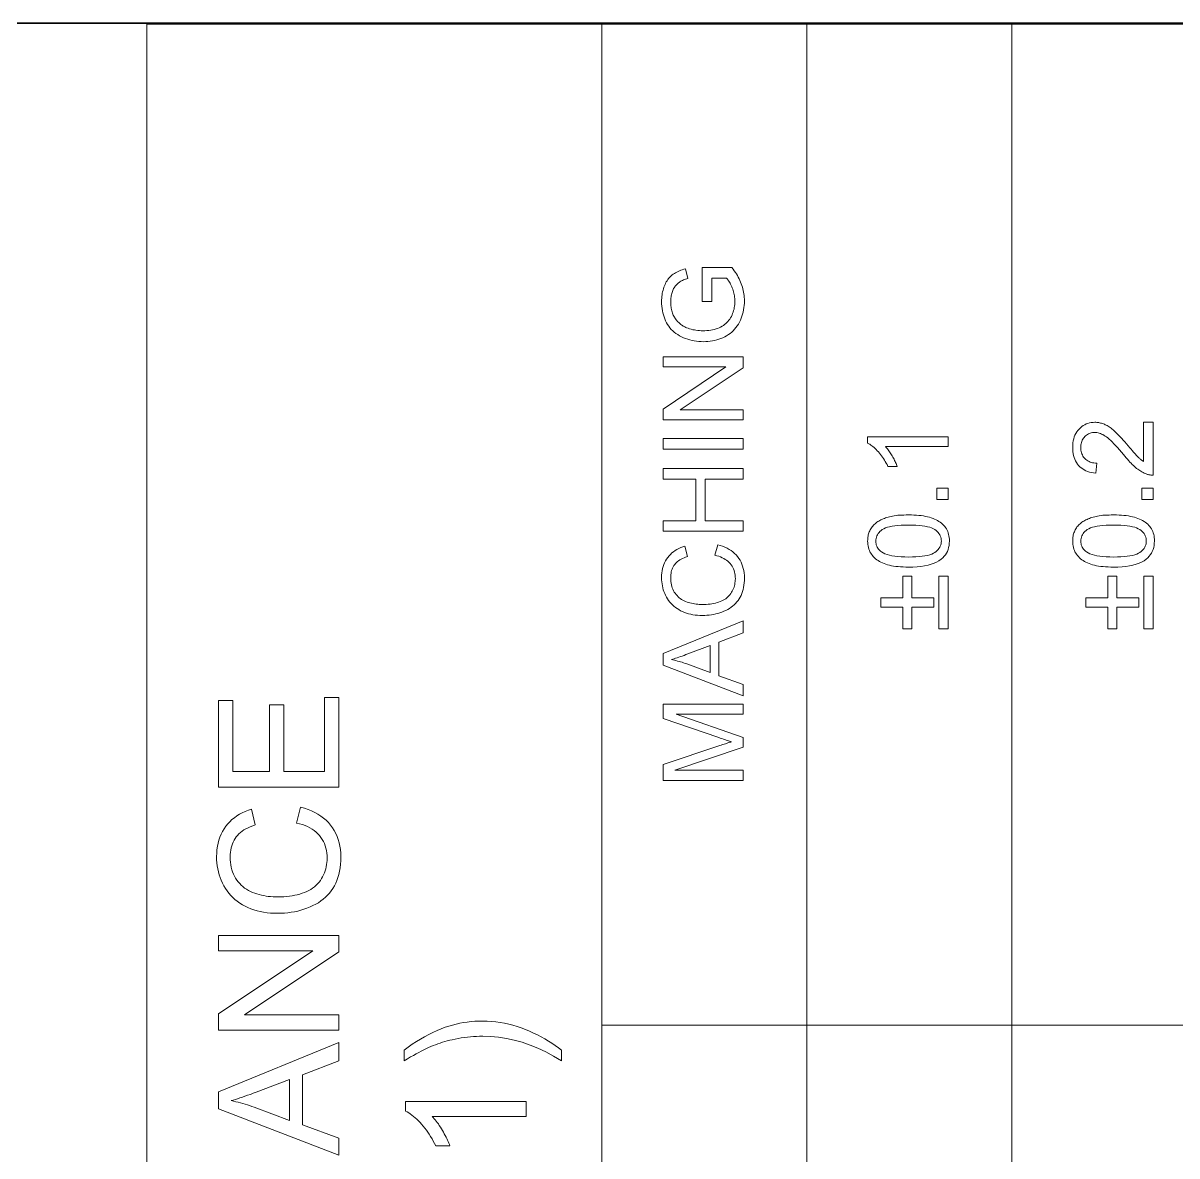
# Model space of a CAD drawing. Extents: x 23 to 417, y 3 to 294.
# Drawn here: x 174.88 to 189.29, y 36.09 to 50.24 of the extents above; entities that cross this region are included whole.
import ezdxf

# ---------------------------------------------------------------- set-up
doc = ezdxf.new("R2010")
doc.units = 0

msp = doc.modelspace()

# ---------------------------------------------------------------- linework, layer by layer
at = {"color": 7, "lineweight": 35}
msp.add_line((30.237, 50.237), (409.763, 50.237), dxfattribs=at)
at = {"color": 7, "lineweight": 13}
for p, q in [((176.422, 10.222), (176.422, 50.222)), ((176.422, 50.222), (230.758, 50.222)), ((182.104, 10.222), (182.104, 50.222)), ((184.665, 10.222), (184.665, 50.222)), ((187.226, 10.222), (187.226, 50.222)), ((182.104, 37.722), (212.833, 37.722))]:
    msp.add_line(p, q, dxfattribs=at)
for points in [[(183.477, 46.759), (183.359, 46.759), (183.359, 47.183), (183.73, 47.183), (183.745, 47.163), (183.759, 47.144), (183.773, 47.124), (183.786, 47.104), (183.798, 47.084), (183.809, 47.064), (183.82, 47.043), (183.829, 47.023), (183.838, 47.002), (183.847, 46.982), (183.854, 46.961), (183.861, 46.94), (183.867, 46.919), (183.872, 46.898), (183.876, 46.877), (183.88, 46.855), (183.882, 46.834), (183.884, 46.812), (183.885, 46.791), (183.886, 46.769), (183.885, 46.74), (183.883, 46.711), (183.88, 46.683), (183.876, 46.655), (183.87, 46.628), (183.863, 46.602), (183.855, 46.576), (183.845, 46.55), (183.835, 46.525), (183.823, 46.501), (183.81, 46.478), (183.795, 46.455), (183.78, 46.434), (183.763, 46.414), (183.746, 46.395), (183.727, 46.378), (183.707, 46.361), (183.686, 46.346), (183.664, 46.332), (183.64, 46.319), (183.616, 46.308), (183.591, 46.297), (183.566, 46.288), (183.54, 46.28), (183.514, 46.273), (183.487, 46.268), (183.459, 46.263), (183.431, 46.26), (183.403, 46.259), (183.374, 46.258), (183.345, 46.259), (183.316, 46.26), (183.288, 46.263), (183.26, 46.268), (183.232, 46.273), (183.205, 46.28), (183.179, 46.288), (183.152, 46.297), (183.127, 46.307), (183.101, 46.319), (183.076, 46.332), (183.053, 46.346), (183.031, 46.36), (183.01, 46.376), (182.991, 46.393), (182.973, 46.412), (182.956, 46.431), (182.94, 46.451), (182.926, 46.472), (182.913, 46.495), (182.901, 46.518), (182.891, 46.542), (182.882, 46.567), (182.874, 46.592), (182.867, 46.618), (182.862, 46.645), (182.857, 46.672), (182.854, 46.7), (182.852, 46.729), (182.852, 46.759), (182.852, 46.78), (182.853, 46.801), (182.855, 46.822), (182.857, 46.842), (182.86, 46.862), (182.864, 46.881), (182.869, 46.9), (182.874, 46.919), (182.88, 46.937), (182.887, 46.955), (182.894, 46.972), (182.902, 46.988), (182.91, 47.004), (182.919, 47.019), (182.929, 47.033), (182.939, 47.046), (182.95, 47.059), (182.961, 47.071), (182.972, 47.082), (182.985, 47.092), (182.998, 47.102), (183.011, 47.111), (183.026, 47.12), (183.041, 47.128), (183.057, 47.136), (183.074, 47.143), (183.091, 47.15), (183.11, 47.157), (183.129, 47.162), (183.148, 47.168), (183.181, 47.049), (183.166, 47.044), (183.152, 47.039), (183.138, 47.034), (183.125, 47.029), (183.113, 47.023), (183.101, 47.018), (183.09, 47.012), (183.08, 47.006), (183.07, 46.999), (183.061, 46.993), (183.053, 46.986), (183.044, 46.978), (183.036, 46.97), (183.029, 46.961), (183.022, 46.952), (183.015, 46.942), (183.009, 46.932), (183.002, 46.921), (182.997, 46.909), (182.991, 46.897), (182.986, 46.885), (182.982, 46.872), (182.978, 46.859), (182.974, 46.845), (182.972, 46.832), (182.969, 46.818), (182.967, 46.803), (182.966, 46.789), (182.965, 46.774), (182.965, 46.759), (182.965, 46.741), (182.966, 46.724), (182.967, 46.707), (182.969, 46.691), (182.972, 46.675), (182.975, 46.659), (182.978, 46.644), (182.983, 46.63), (182.987, 46.616), (182.993, 46.602), (182.998, 46.589), (183.004, 46.577), (183.011, 46.565), (183.017, 46.554), (183.025, 46.543), (183.032, 46.532), (183.04, 46.522), (183.048, 46.513), (183.056, 46.504), (183.065, 46.496), (183.074, 46.488), (183.084, 46.48), (183.093, 46.473), (183.103, 46.466), (183.112, 46.46), (183.122, 46.453), (183.133, 46.448), (183.143, 46.442), (183.153, 46.437), (183.164, 46.433), (183.183, 46.425), (183.202, 46.419), (183.221, 46.413), (183.241, 46.408), (183.261, 46.404), (183.281, 46.4), (183.302, 46.398), (183.323, 46.396), (183.344, 46.395), (183.365, 46.394), (183.392, 46.395), (183.417, 46.396), (183.442, 46.398), (183.465, 46.402), (183.488, 46.406), (183.51, 46.411), (183.531, 46.417), (183.551, 46.424), (183.571, 46.432), (183.589, 46.44), (183.607, 46.45), (183.623, 46.46), (183.639, 46.472), (183.654, 46.484), (183.668, 46.497), (183.68, 46.511), (183.692, 46.525), (183.703, 46.541), (183.714, 46.557), (183.723, 46.574), (183.731, 46.592), (183.738, 46.61), (183.745, 46.628), (183.751, 46.647), (183.756, 46.665), (183.759, 46.684), (183.763, 46.703), (183.765, 46.722), (183.766, 46.742), (183.766, 46.761), (183.766, 46.778), (183.765, 46.796), (183.763, 46.813), (183.761, 46.829), (183.758, 46.846), (183.755, 46.863), (183.75, 46.88), (183.745, 46.896), (183.74, 46.913), (183.733, 46.929), (183.727, 46.945), (183.72, 46.96), (183.713, 46.975), (183.706, 46.988), (183.699, 47.001), (183.692, 47.013), (183.685, 47.024), (183.678, 47.035), (183.67, 47.044), (183.663, 47.053), (183.477, 47.053)], [(183.869, 45.281), (182.869, 45.281), (182.869, 45.417), (183.654, 45.942), (182.869, 45.942), (182.869, 46.069), (183.869, 46.069), (183.869, 45.933), (183.083, 45.408), (183.869, 45.408)], [(188.872, 45.252), (188.99, 45.252), (188.99, 44.591), (188.981, 44.591), (188.973, 44.592), (188.964, 44.592), (188.955, 44.593), (188.947, 44.594), (188.938, 44.596), (188.93, 44.598), (188.921, 44.6), (188.913, 44.603), (188.905, 44.606), (188.891, 44.611), (188.878, 44.617), (188.865, 44.624), (188.851, 44.631), (188.838, 44.639), (188.825, 44.647), (188.811, 44.656), (188.798, 44.666), (188.785, 44.676), (188.772, 44.687), (188.759, 44.698), (188.745, 44.711), (188.731, 44.724), (188.716, 44.739), (188.701, 44.755), (188.686, 44.771), (188.67, 44.789), (188.654, 44.807), (188.637, 44.827), (188.62, 44.847), (188.594, 44.879), (188.569, 44.908), (188.545, 44.936), (188.522, 44.961), (188.501, 44.984), (188.48, 45.005), (188.461, 45.024), (188.442, 45.04), (188.425, 45.055), (188.409, 45.068), (188.393, 45.078), (188.378, 45.088), (188.363, 45.097), (188.348, 45.104), (188.333, 45.111), (188.318, 45.116), (188.303, 45.12), (188.289, 45.123), (188.275, 45.124), (188.261, 45.125), (188.247, 45.124), (188.233, 45.123), (188.219, 45.12), (188.206, 45.117), (188.194, 45.112), (188.182, 45.106), (188.17, 45.099), (188.159, 45.092), (188.148, 45.083), (188.138, 45.073), (188.128, 45.062), (188.12, 45.051), (188.112, 45.039), (188.106, 45.026), (188.1, 45.013), (188.096, 44.999), (188.092, 44.984), (188.09, 44.969), (188.088, 44.953), (188.088, 44.937), (188.088, 44.919), (188.09, 44.903), (188.092, 44.887), (188.096, 44.871), (188.101, 44.857), (188.107, 44.843), (188.114, 44.83), (188.122, 44.817), (188.131, 44.806), (188.141, 44.795), (188.152, 44.785), (188.164, 44.776), (188.177, 44.768), (188.19, 44.761), (188.204, 44.755), (188.219, 44.75), (188.235, 44.746), (188.252, 44.743), (188.27, 44.742), (188.288, 44.741), (188.275, 44.615), (188.248, 44.618), (188.222, 44.623), (188.197, 44.629), (188.173, 44.637), (188.151, 44.646), (188.13, 44.656), (188.111, 44.668), (188.092, 44.681), (188.076, 44.696), (188.06, 44.712), (188.046, 44.73), (188.033, 44.748), (188.022, 44.768), (188.013, 44.789), (188.005, 44.811), (187.998, 44.835), (187.993, 44.859), (187.989, 44.885), (187.987, 44.911), (187.986, 44.939), (187.987, 44.968), (187.989, 44.995), (187.993, 45.02), (187.999, 45.045), (188.006, 45.068), (188.015, 45.09), (188.025, 45.111), (188.037, 45.131), (188.051, 45.15), (188.066, 45.167), (188.082, 45.183), (188.099, 45.197), (188.117, 45.21), (188.136, 45.221), (188.155, 45.23), (188.175, 45.238), (188.196, 45.244), (188.218, 45.248), (188.24, 45.25), (188.264, 45.251), (188.276, 45.251), (188.288, 45.25), (188.3, 45.249), (188.311, 45.247), (188.323, 45.245), (188.335, 45.242), (188.347, 45.239), (188.358, 45.235), (188.37, 45.231), (188.382, 45.227), (188.393, 45.221), (188.405, 45.215), (188.417, 45.209), (188.429, 45.202), (188.441, 45.194), (188.454, 45.185), (188.466, 45.176), (188.478, 45.167), (188.491, 45.156), (188.504, 45.145), (188.517, 45.133), (188.531, 45.119), (188.547, 45.104), (188.563, 45.087), (188.58, 45.069), (188.598, 45.05), (188.617, 45.028), (188.637, 45.006), (188.658, 44.981), (188.68, 44.956), (188.698, 44.934), (188.715, 44.915), (188.73, 44.897), (188.744, 44.88), (188.758, 44.865), (188.77, 44.852), (188.78, 44.84), (188.79, 44.83), (188.798, 44.821), (188.806, 44.814), (188.812, 44.808), (188.819, 44.802), (188.826, 44.796), (188.832, 44.791), (188.839, 44.785), (188.845, 44.78), (188.852, 44.775), (188.859, 44.771), (188.865, 44.766), (188.872, 44.762)], [(183.869, 44.917), (182.869, 44.917), (182.869, 45.049), (183.869, 45.049)], [(186.429, 45.07), (186.429, 44.947), (185.647, 44.947), (185.656, 44.938), (185.664, 44.928), (185.672, 44.918), (185.681, 44.907), (185.689, 44.896), (185.698, 44.884), (185.706, 44.871), (185.715, 44.858), (185.723, 44.845), (185.732, 44.831), (185.74, 44.816), (185.748, 44.802), (185.755, 44.789), (185.762, 44.775), (185.769, 44.762), (185.775, 44.749), (185.781, 44.737), (185.786, 44.725), (185.791, 44.713), (185.795, 44.701), (185.676, 44.701), (185.667, 44.722), (185.656, 44.741), (185.646, 44.761), (185.634, 44.78), (185.623, 44.798), (185.611, 44.816), (185.599, 44.833), (185.586, 44.85), (185.573, 44.866), (185.559, 44.881), (185.545, 44.896), (185.532, 44.91), (185.518, 44.924), (185.505, 44.936), (185.491, 44.947), (185.478, 44.958), (185.465, 44.967), (185.451, 44.976), (185.438, 44.984), (185.425, 44.991), (185.425, 45.07)], [(183.869, 43.89), (182.869, 43.89), (182.869, 44.022), (183.279, 44.022), (183.279, 44.542), (182.869, 44.542), (182.869, 44.674), (183.869, 44.674), (183.869, 44.542), (183.397, 44.542), (183.397, 44.022), (183.869, 44.022)], [(186.429, 44.288), (186.29, 44.288), (186.29, 44.428), (186.429, 44.428)], [(188.99, 44.288), (188.85, 44.288), (188.85, 44.428), (188.99, 44.428)], [(185.936, 43.442), (185.902, 43.442), (185.868, 43.444), (185.836, 43.445), (185.805, 43.448), (185.776, 43.451), (185.748, 43.455), (185.722, 43.46), (185.697, 43.465), (185.673, 43.472), (185.651, 43.479), (185.63, 43.486), (185.61, 43.495), (185.59, 43.504), (185.572, 43.513), (185.555, 43.524), (185.539, 43.535), (185.524, 43.547), (185.509, 43.56), (185.496, 43.573), (185.484, 43.587), (185.473, 43.602), (185.463, 43.617), (185.454, 43.634), (185.447, 43.651), (185.44, 43.668), (185.435, 43.687), (185.431, 43.706), (185.428, 43.726), (185.426, 43.747), (185.425, 43.768), (185.426, 43.784), (185.427, 43.8), (185.428, 43.815), (185.431, 43.829), (185.433, 43.844), (185.437, 43.858), (185.441, 43.871), (185.446, 43.884), (185.452, 43.897), (185.458, 43.909), (185.465, 43.921), (185.472, 43.933), (185.48, 43.944), (185.488, 43.955), (185.497, 43.965), (185.507, 43.975), (185.517, 43.984), (185.528, 43.993), (185.539, 44.002), (185.551, 44.01), (185.564, 44.017), (185.577, 44.025), (185.59, 44.032), (185.604, 44.039), (185.619, 44.045), (185.634, 44.051), (185.65, 44.057), (185.666, 44.062), (185.683, 44.067), (185.7, 44.072), (185.718, 44.076), (185.737, 44.08), (185.758, 44.083), (185.78, 44.086), (185.803, 44.089), (185.827, 44.091), (185.853, 44.092), (185.879, 44.093), (185.907, 44.094), (185.936, 44.094), (185.971, 44.094), (186.004, 44.093), (186.036, 44.091), (186.066, 44.088), (186.095, 44.085), (186.123, 44.081), (186.149, 44.076), (186.174, 44.071), (186.198, 44.065), (186.22, 44.058), (186.242, 44.05), (186.262, 44.042), (186.281, 44.033), (186.299, 44.023), (186.316, 44.013), (186.332, 44.002), (186.348, 43.99), (186.362, 43.977), (186.375, 43.964), (186.388, 43.95), (186.399, 43.935), (186.409, 43.92), (186.418, 43.903), (186.425, 43.886), (186.432, 43.869), (186.437, 43.85), (186.441, 43.831), (186.444, 43.811), (186.446, 43.79), (186.447, 43.768), (186.445, 43.74), (186.442, 43.713), (186.437, 43.687), (186.43, 43.662), (186.421, 43.639), (186.409, 43.617), (186.396, 43.596), (186.38, 43.577), (186.363, 43.558), (186.343, 43.541), (186.316, 43.522), (186.287, 43.505), (186.254, 43.491), (186.218, 43.478), (186.179, 43.467), (186.137, 43.458), (186.091, 43.451), (186.043, 43.446), (185.991, 43.443)], [(185.936, 43.568), (185.984, 43.569), (186.028, 43.571), (186.069, 43.573), (186.107, 43.578), (186.141, 43.583), (186.172, 43.589), (186.2, 43.597), (186.225, 43.605), (186.246, 43.615), (186.264, 43.626), (186.28, 43.638), (186.293, 43.65), (186.306, 43.663), (186.316, 43.676), (186.325, 43.69), (186.333, 43.705), (186.338, 43.72), (186.342, 43.735), (186.345, 43.752), (186.346, 43.768), (186.345, 43.785), (186.342, 43.801), (186.338, 43.816), (186.332, 43.832), (186.325, 43.846), (186.316, 43.86), (186.305, 43.873), (186.293, 43.886), (186.279, 43.899), (186.264, 43.91), (186.246, 43.921), (186.224, 43.931), (186.2, 43.94), (186.172, 43.947), (186.141, 43.954), (186.107, 43.959), (186.069, 43.963), (186.028, 43.966), (185.984, 43.967), (185.936, 43.968), (185.889, 43.967), (185.844, 43.966), (185.803, 43.963), (185.765, 43.959), (185.731, 43.954), (185.7, 43.947), (185.672, 43.94), (185.647, 43.931), (185.626, 43.921), (185.608, 43.91), (185.593, 43.899), (185.579, 43.886), (185.567, 43.873), (185.556, 43.86), (185.547, 43.846), (185.54, 43.831), (185.534, 43.816), (185.53, 43.8), (185.528, 43.784), (185.527, 43.767), (185.528, 43.75), (185.53, 43.734), (185.533, 43.719), (185.538, 43.705), (185.545, 43.691), (185.553, 43.678), (185.562, 43.665), (185.573, 43.653), (185.585, 43.642), (185.599, 43.632), (185.618, 43.62), (185.641, 43.609), (185.667, 43.599), (185.697, 43.591), (185.729, 43.584), (185.764, 43.578), (185.802, 43.574), (185.844, 43.571), (185.889, 43.569)], [(188.497, 43.442), (188.462, 43.442), (188.429, 43.444), (188.397, 43.445), (188.366, 43.448), (188.337, 43.451), (188.309, 43.455), (188.283, 43.46), (188.258, 43.465), (188.234, 43.472), (188.212, 43.479), (188.19, 43.486), (188.17, 43.495), (188.151, 43.504), (188.133, 43.513), (188.116, 43.524), (188.1, 43.535), (188.084, 43.547), (188.07, 43.56), (188.057, 43.573), (188.045, 43.587), (188.034, 43.602), (188.024, 43.617), (188.015, 43.634), (188.007, 43.651), (188.001, 43.668), (187.995, 43.687), (187.991, 43.706), (187.988, 43.726), (187.987, 43.747), (187.986, 43.768), (187.986, 43.784), (187.987, 43.8), (187.989, 43.815), (187.991, 43.829), (187.994, 43.844), (187.998, 43.858), (188.002, 43.871), (188.007, 43.884), (188.012, 43.897), (188.018, 43.909), (188.025, 43.921), (188.033, 43.933), (188.04, 43.944), (188.049, 43.955), (188.058, 43.965), (188.068, 43.975), (188.078, 43.984), (188.089, 43.993), (188.1, 44.002), (188.112, 44.01), (188.124, 44.017), (188.137, 44.025), (188.151, 44.032), (188.165, 44.039), (188.18, 44.045), (188.195, 44.051), (188.21, 44.057), (188.227, 44.062), (188.243, 44.067), (188.261, 44.072), (188.279, 44.076), (188.298, 44.08), (188.319, 44.083), (188.341, 44.086), (188.364, 44.089), (188.388, 44.091), (188.413, 44.092), (188.44, 44.093), (188.468, 44.094), (188.497, 44.094), (188.532, 44.094), (188.565, 44.093), (188.596, 44.091), (188.627, 44.088), (188.656, 44.085), (188.684, 44.081), (188.71, 44.076), (188.735, 44.071), (188.759, 44.065), (188.781, 44.058), (188.802, 44.05), (188.822, 44.042), (188.842, 44.033), (188.86, 44.023), (188.877, 44.013), (188.893, 44.002), (188.908, 43.99), (188.923, 43.977), (188.936, 43.964), (188.948, 43.95), (188.959, 43.935), (188.969, 43.92), (188.978, 43.903), (188.986, 43.886), (188.992, 43.869), (188.998, 43.85), (189.002, 43.831), (189.005, 43.811), (189.007, 43.79), (189.007, 43.768), (189.006, 43.74), (189.003, 43.713), (188.998, 43.687), (188.991, 43.662), (188.981, 43.639), (188.97, 43.617), (188.956, 43.596), (188.941, 43.577), (188.923, 43.558), (188.904, 43.541), (188.877, 43.522), (188.847, 43.505), (188.815, 43.491), (188.779, 43.478), (188.739, 43.467), (188.697, 43.458), (188.652, 43.451), (188.603, 43.446), (188.552, 43.443)], [(188.497, 43.568), (188.545, 43.569), (188.589, 43.571), (188.63, 43.573), (188.668, 43.578), (188.702, 43.583), (188.733, 43.589), (188.761, 43.597), (188.786, 43.605), (188.807, 43.615), (188.825, 43.626), (188.84, 43.638), (188.854, 43.65), (188.866, 43.663), (188.877, 43.676), (188.886, 43.69), (188.893, 43.705), (188.899, 43.72), (188.903, 43.735), (188.905, 43.752), (188.906, 43.768), (188.905, 43.785), (188.903, 43.801), (188.899, 43.816), (188.893, 43.832), (188.886, 43.846), (188.877, 43.86), (188.866, 43.873), (188.854, 43.886), (188.84, 43.899), (188.824, 43.91), (188.806, 43.921), (188.785, 43.931), (188.761, 43.94), (188.733, 43.947), (188.702, 43.954), (188.667, 43.959), (188.63, 43.963), (188.589, 43.966), (188.544, 43.967), (188.497, 43.968), (188.449, 43.967), (188.405, 43.966), (188.364, 43.963), (188.326, 43.959), (188.292, 43.954), (188.26, 43.947), (188.233, 43.94), (188.208, 43.931), (188.187, 43.921), (188.169, 43.91), (188.153, 43.899), (188.14, 43.886), (188.127, 43.873), (188.117, 43.86), (188.108, 43.846), (188.101, 43.831), (188.095, 43.816), (188.091, 43.8), (188.089, 43.784), (188.088, 43.767), (188.088, 43.75), (188.091, 43.734), (188.094, 43.719), (188.099, 43.705), (188.106, 43.691), (188.113, 43.678), (188.123, 43.665), (188.134, 43.653), (188.146, 43.642), (188.159, 43.632), (188.179, 43.62), (188.202, 43.609), (188.228, 43.599), (188.257, 43.591), (188.289, 43.584), (188.325, 43.578), (188.363, 43.574), (188.405, 43.571), (188.449, 43.569)], [(183.518, 43.59), (183.552, 43.722), (183.583, 43.713), (183.614, 43.703), (183.642, 43.692), (183.67, 43.679), (183.695, 43.664), (183.719, 43.649), (183.742, 43.632), (183.763, 43.613), (183.782, 43.594), (183.8, 43.573), (183.816, 43.551), (183.831, 43.528), (183.844, 43.504), (183.855, 43.479), (183.864, 43.453), (183.872, 43.426), (183.878, 43.398), (183.882, 43.369), (183.885, 43.339), (183.886, 43.308), (183.885, 43.277), (183.883, 43.246), (183.88, 43.217), (183.875, 43.189), (183.869, 43.162), (183.862, 43.136), (183.854, 43.112), (183.844, 43.088), (183.832, 43.066), (183.82, 43.045), (183.806, 43.026), (183.791, 43.007), (183.775, 42.989), (183.758, 42.972), (183.739, 42.956), (183.72, 42.941), (183.699, 42.927), (183.677, 42.914), (183.654, 42.902), (183.629, 42.891), (183.604, 42.881), (183.579, 42.872), (183.553, 42.864), (183.527, 42.857), (183.5, 42.852), (183.473, 42.847), (183.446, 42.843), (183.418, 42.841), (183.39, 42.839), (183.361, 42.838), (183.33, 42.839), (183.3, 42.841), (183.271, 42.844), (183.243, 42.848), (183.215, 42.853), (183.188, 42.86), (183.162, 42.868), (183.137, 42.877), (183.112, 42.887), (183.089, 42.898), (183.066, 42.911), (183.044, 42.924), (183.024, 42.938), (183.005, 42.954), (182.986, 42.97), (182.969, 42.988), (182.953, 43.006), (182.938, 43.026), (182.925, 43.046), (182.912, 43.068), (182.901, 43.09), (182.89, 43.113), (182.881, 43.136), (182.873, 43.16), (182.867, 43.184), (182.861, 43.208), (182.857, 43.233), (182.854, 43.258), (182.852, 43.284), (182.852, 43.31), (182.852, 43.34), (182.855, 43.369), (182.859, 43.396), (182.864, 43.423), (182.871, 43.449), (182.879, 43.473), (182.889, 43.497), (182.901, 43.52), (182.914, 43.542), (182.928, 43.563), (182.944, 43.583), (182.961, 43.601), (182.98, 43.619), (182.999, 43.635), (183.02, 43.65), (183.042, 43.663), (183.065, 43.676), (183.09, 43.687), (183.116, 43.697), (183.143, 43.705), (183.174, 43.575), (183.152, 43.568), (183.132, 43.56), (183.114, 43.551), (183.096, 43.542), (183.079, 43.532), (183.064, 43.522), (183.05, 43.511), (183.037, 43.499), (183.025, 43.487), (183.015, 43.474), (183.005, 43.461), (182.997, 43.446), (182.989, 43.431), (182.983, 43.416), (182.977, 43.399), (182.973, 43.382), (182.969, 43.365), (182.967, 43.346), (182.965, 43.327), (182.965, 43.308), (182.965, 43.285), (182.967, 43.263), (182.97, 43.242), (182.974, 43.222), (182.979, 43.202), (182.985, 43.183), (182.992, 43.165), (183, 43.147), (183.01, 43.131), (183.02, 43.115), (183.032, 43.1), (183.044, 43.086), (183.057, 43.073), (183.07, 43.06), (183.085, 43.049), (183.1, 43.039), (183.116, 43.029), (183.133, 43.021), (183.15, 43.013), (183.169, 43.006), (183.187, 43), (183.206, 42.995), (183.225, 42.99), (183.244, 42.986), (183.263, 42.983), (183.282, 42.98), (183.302, 42.978), (183.321, 42.976), (183.341, 42.975), (183.361, 42.975), (183.386, 42.975), (183.41, 42.976), (183.434, 42.978), (183.457, 42.981), (183.48, 42.984), (183.502, 42.988), (183.523, 42.993), (183.544, 42.999), (183.564, 43.005), (183.583, 43.012), (183.602, 43.02), (183.619, 43.029), (183.636, 43.038), (183.652, 43.048), (183.666, 43.06), (183.68, 43.071), (183.693, 43.084), (183.705, 43.098), (183.716, 43.112), (183.726, 43.128), (183.734, 43.143), (183.742, 43.16), (183.75, 43.176), (183.756, 43.192), (183.761, 43.209), (183.765, 43.226), (183.768, 43.244), (183.771, 43.261), (183.772, 43.279), (183.773, 43.297), (183.772, 43.319), (183.77, 43.341), (183.767, 43.361), (183.762, 43.381), (183.757, 43.4), (183.749, 43.419), (183.741, 43.436), (183.732, 43.454), (183.721, 43.47), (183.708, 43.486), (183.695, 43.501), (183.68, 43.515), (183.664, 43.528), (183.647, 43.539), (183.629, 43.55), (183.609, 43.56), (183.588, 43.569), (183.566, 43.577), (183.543, 43.584)], [(186.252, 42.943), (185.977, 42.943), (185.977, 42.671), (185.863, 42.671), (185.863, 42.943), (185.591, 42.943), (185.591, 43.059), (185.863, 43.059), (185.863, 43.331), (185.977, 43.331), (185.977, 43.059), (186.252, 43.059)], [(186.429, 43.331), (186.429, 42.671), (186.315, 42.671), (186.315, 43.331)], [(188.813, 42.943), (188.538, 42.943), (188.538, 42.671), (188.424, 42.671), (188.424, 42.943), (188.152, 42.943), (188.152, 43.059), (188.424, 43.059), (188.424, 43.331), (188.538, 43.331), (188.538, 43.059), (188.813, 43.059)], [(188.99, 43.331), (188.99, 42.671), (188.876, 42.671), (188.876, 43.331)], [(183.869, 41.835), (182.869, 42.219), (182.869, 42.362), (183.869, 42.771), (183.869, 42.62), (183.566, 42.503), (183.566, 42.085), (183.869, 41.976)], [(183.458, 42.124), (183.458, 42.463), (183.181, 42.358), (183.156, 42.349), (183.132, 42.34), (183.11, 42.332), (183.087, 42.324), (183.066, 42.317), (183.046, 42.31), (183.027, 42.303), (183.008, 42.298), (182.99, 42.292), (182.974, 42.287), (182.993, 42.283), (183.012, 42.279), (183.031, 42.274), (183.051, 42.269), (183.07, 42.264), (183.089, 42.259), (183.108, 42.253), (183.127, 42.247), (183.146, 42.24), (183.165, 42.233)], [(178.819, 40.693), (177.319, 40.693), (177.319, 41.777), (177.496, 41.777), (177.496, 40.891), (177.955, 40.891), (177.955, 41.721), (178.131, 41.721), (178.131, 40.891), (178.642, 40.891), (178.642, 41.812), (178.819, 41.812)], [(183.869, 40.777), (182.869, 40.777), (182.869, 40.976), (183.577, 41.213), (183.596, 41.219), (183.614, 41.225), (183.632, 41.231), (183.648, 41.236), (183.663, 41.241), (183.678, 41.246), (183.691, 41.25), (183.703, 41.254), (183.715, 41.257), (183.725, 41.261), (183.713, 41.264), (183.701, 41.268), (183.687, 41.273), (183.673, 41.277), (183.657, 41.282), (183.641, 41.288), (183.623, 41.294), (183.605, 41.3), (183.585, 41.307), (183.565, 41.314), (182.869, 41.553), (182.869, 41.731), (183.869, 41.731), (183.869, 41.604), (183.032, 41.604), (183.869, 41.313), (183.869, 41.194), (183.017, 40.905), (183.869, 40.905)], [(178.293, 40.245), (178.343, 40.444), (178.391, 40.43), (178.436, 40.415), (178.479, 40.398), (178.52, 40.378), (178.559, 40.357), (178.595, 40.333), (178.629, 40.308), (178.66, 40.28), (178.689, 40.251), (178.716, 40.219), (178.741, 40.186), (178.762, 40.152), (178.782, 40.116), (178.798, 40.078), (178.812, 40.039), (178.824, 39.999), (178.833, 39.957), (178.839, 39.914), (178.843, 39.869), (178.845, 39.823), (178.844, 39.775), (178.841, 39.73), (178.836, 39.686), (178.829, 39.643), (178.82, 39.603), (178.809, 39.564), (178.796, 39.528), (178.781, 39.493), (178.765, 39.46), (178.746, 39.428), (178.725, 39.399), (178.703, 39.371), (178.679, 39.344), (178.653, 39.319), (178.625, 39.295), (178.595, 39.272), (178.564, 39.251), (178.531, 39.232), (178.496, 39.214), (178.46, 39.197), (178.422, 39.182), (178.384, 39.169), (178.345, 39.157), (178.306, 39.146), (178.266, 39.138), (178.225, 39.131), (178.184, 39.125), (178.143, 39.121), (178.1, 39.119), (178.058, 39.118), (178.011, 39.119), (177.966, 39.121), (177.923, 39.126), (177.88, 39.132), (177.838, 39.14), (177.798, 39.15), (177.759, 39.162), (177.721, 39.175), (177.684, 39.19), (177.649, 39.207), (177.615, 39.226), (177.583, 39.246), (177.552, 39.268), (177.523, 39.291), (177.495, 39.316), (177.47, 39.342), (177.446, 39.37), (177.424, 39.399), (177.403, 39.43), (177.384, 39.462), (177.367, 39.496), (177.351, 39.53), (177.338, 39.564), (177.326, 39.6), (177.316, 39.636), (177.308, 39.672), (177.302, 39.71), (177.297, 39.748), (177.294, 39.787), (177.293, 39.826), (177.295, 39.87), (177.298, 39.913), (177.304, 39.955), (177.312, 39.995), (177.322, 40.033), (177.335, 40.07), (177.35, 40.106), (177.367, 40.14), (177.386, 40.173), (177.408, 40.205), (177.432, 40.234), (177.458, 40.262), (177.485, 40.288), (177.515, 40.312), (177.546, 40.335), (177.579, 40.355), (177.614, 40.374), (177.651, 40.391), (177.69, 40.405), (177.73, 40.418), (177.776, 40.223), (177.744, 40.212), (177.714, 40.2), (177.686, 40.187), (177.66, 40.174), (177.635, 40.159), (177.612, 40.143), (177.591, 40.127), (177.571, 40.109), (177.554, 40.091), (177.538, 40.072), (177.524, 40.051), (177.511, 40.03), (177.5, 40.007), (177.49, 39.984), (177.482, 39.959), (177.475, 39.934), (177.47, 39.908), (177.466, 39.88), (177.464, 39.851), (177.463, 39.822), (177.464, 39.788), (177.467, 39.755), (177.471, 39.723), (177.477, 39.693), (177.484, 39.663), (177.493, 39.635), (177.504, 39.608), (177.516, 39.582), (177.53, 39.557), (177.546, 39.533), (177.563, 39.51), (177.582, 39.489), (177.601, 39.469), (177.622, 39.451), (177.643, 39.434), (177.666, 39.418), (177.69, 39.404), (177.715, 39.391), (177.741, 39.38), (177.769, 39.37), (177.797, 39.361), (177.825, 39.353), (177.853, 39.346), (177.882, 39.34), (177.911, 39.334), (177.939, 39.33), (177.968, 39.327), (177.998, 39.324), (178.027, 39.323), (178.057, 39.323), (178.094, 39.323), (178.131, 39.325), (178.167, 39.328), (178.202, 39.331), (178.236, 39.336), (178.269, 39.343), (178.301, 39.35), (178.332, 39.358), (178.362, 39.368), (178.391, 39.378), (178.419, 39.39), (178.445, 39.403), (178.47, 39.417), (178.493, 39.433), (178.515, 39.45), (178.536, 39.468), (178.555, 39.487), (178.573, 39.507), (178.589, 39.529), (178.604, 39.552), (178.618, 39.575), (178.63, 39.6), (178.64, 39.624), (178.649, 39.649), (178.657, 39.674), (178.663, 39.7), (178.668, 39.726), (178.672, 39.752), (178.674, 39.779), (178.675, 39.807), (178.674, 39.839), (178.671, 39.871), (178.666, 39.902), (178.659, 39.932), (178.651, 39.961), (178.64, 39.988), (178.628, 40.015), (178.613, 40.041), (178.597, 40.065), (178.579, 40.089), (178.558, 40.111), (178.536, 40.132), (178.512, 40.152), (178.487, 40.169), (178.459, 40.186), (178.43, 40.201), (178.398, 40.214), (178.365, 40.226), (178.33, 40.237)], [(178.819, 37.66), (177.319, 37.66), (177.319, 37.863), (178.497, 38.651), (177.319, 38.651), (177.319, 38.842), (178.819, 38.842), (178.819, 38.638), (177.64, 37.85), (178.819, 37.85)], [(181.601, 37.409), (181.601, 37.277), (181.503, 37.335), (181.405, 37.387), (181.306, 37.433), (181.208, 37.473), (181.11, 37.507), (181.011, 37.534), (180.913, 37.556), (180.815, 37.571), (180.716, 37.58), (180.618, 37.583), (180.579, 37.583), (180.541, 37.581), (180.503, 37.579), (180.464, 37.576), (180.426, 37.572), (180.388, 37.567), (180.35, 37.562), (180.312, 37.555), (180.274, 37.547), (180.236, 37.539), (180.206, 37.532), (180.175, 37.524), (180.145, 37.516), (180.115, 37.507), (180.086, 37.497), (180.056, 37.487), (180.027, 37.477), (179.998, 37.466), (179.97, 37.454), (179.941, 37.442), (179.922, 37.433), (179.9, 37.423), (179.875, 37.41), (179.848, 37.396), (179.819, 37.381), (179.787, 37.363), (179.752, 37.344), (179.715, 37.324), (179.676, 37.301), (179.634, 37.277), (179.634, 37.409), (179.686, 37.447), (179.737, 37.482), (179.789, 37.516), (179.84, 37.547), (179.892, 37.576), (179.943, 37.604), (179.995, 37.629), (180.047, 37.653), (180.098, 37.674), (180.15, 37.694), (180.195, 37.709), (180.24, 37.722), (180.286, 37.734), (180.332, 37.744), (180.378, 37.753), (180.425, 37.76), (180.472, 37.765), (180.52, 37.769), (180.568, 37.772), (180.617, 37.772), (180.672, 37.771), (180.726, 37.768), (180.781, 37.763), (180.835, 37.755), (180.888, 37.746), (180.942, 37.734), (180.994, 37.721), (181.047, 37.705), (181.099, 37.687), (181.151, 37.667), (181.202, 37.645), (181.251, 37.622), (181.3, 37.599), (181.347, 37.575), (181.392, 37.549), (181.437, 37.523), (181.48, 37.496), (181.521, 37.468), (181.562, 37.439)], [(178.819, 36.099), (177.319, 36.676), (177.319, 36.889), (178.819, 37.503), (178.819, 37.277), (178.365, 37.102), (178.365, 36.475), (178.819, 36.31)], [(178.203, 36.532), (178.203, 37.041), (177.788, 36.884), (177.75, 36.87), (177.715, 36.857), (177.68, 36.845), (177.647, 36.833), (177.615, 36.822), (177.585, 36.812), (177.556, 36.802), (177.528, 36.793), (177.502, 36.785), (177.477, 36.778), (177.505, 36.772), (177.534, 36.765), (177.563, 36.759), (177.592, 36.751), (177.62, 36.743), (177.649, 36.735), (177.678, 36.726), (177.706, 36.717), (177.735, 36.707), (177.763, 36.697)], [(181.16, 36.766), (181.16, 36.581), (179.986, 36.581), (179.999, 36.568), (180.012, 36.553), (180.024, 36.538), (180.037, 36.522), (180.05, 36.505), (180.063, 36.487), (180.075, 36.468), (180.088, 36.448), (180.101, 36.428), (180.113, 36.407), (180.126, 36.386), (180.137, 36.365), (180.149, 36.344), (180.159, 36.324), (180.169, 36.305), (180.178, 36.285), (180.187, 36.267), (180.195, 36.248), (180.202, 36.23), (180.208, 36.213), (180.03, 36.213), (180.016, 36.244), (180, 36.273), (179.984, 36.302), (179.967, 36.33), (179.95, 36.358), (179.932, 36.384), (179.914, 36.41), (179.895, 36.435), (179.875, 36.46), (179.854, 36.483), (179.834, 36.506), (179.813, 36.527), (179.793, 36.546), (179.773, 36.565), (179.753, 36.582), (179.733, 36.598), (179.713, 36.612), (179.693, 36.625), (179.673, 36.637), (179.654, 36.647), (179.654, 36.766)]]:
    msp.add_lwpolyline(points, close=True, dxfattribs=at)

doc.saveas('drawing.dxf')
